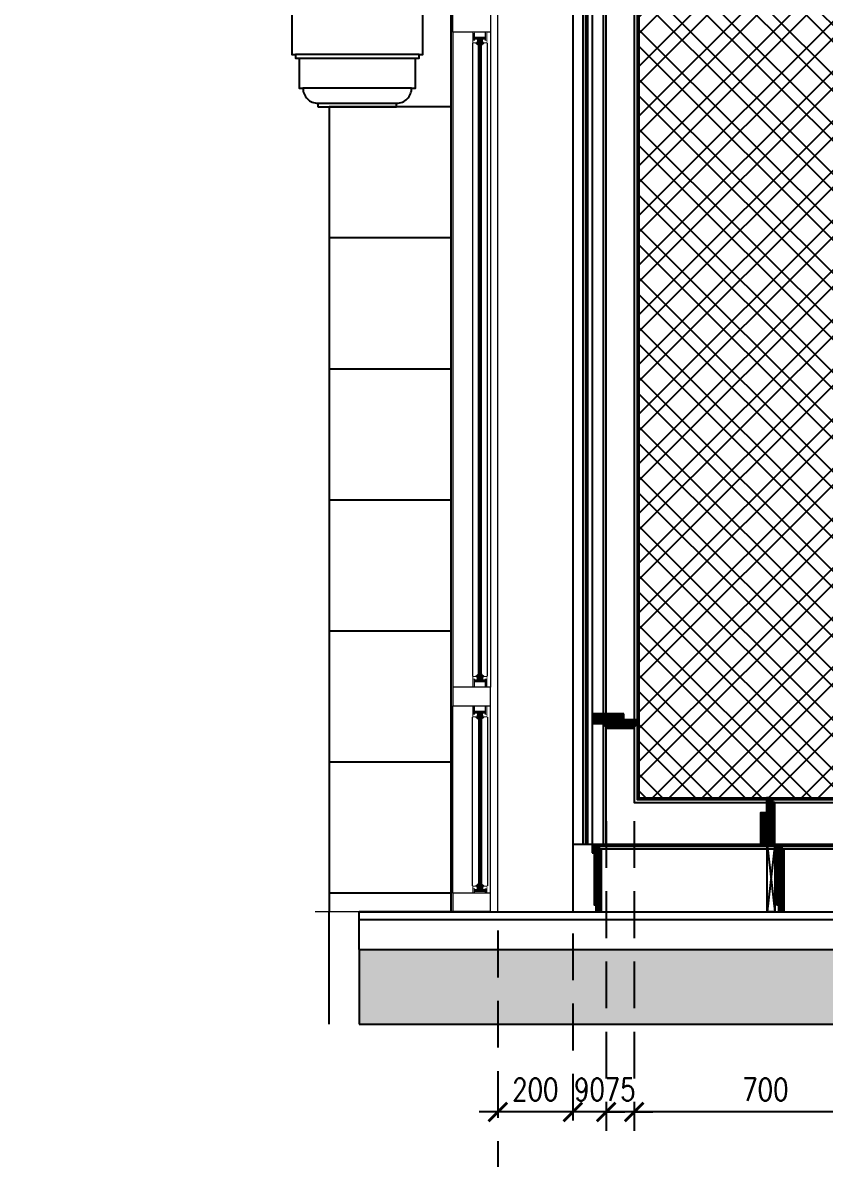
# Model space of a CAD drawing. Header units: inches. Extents: x -20583 to 399182, y -24453 to 525552.
# Drawn here: x 38372 to 40514, y 18201 to 21237 of the extents above; entities that cross this region are included whole.
import ezdxf

# ---------------------------------------------------------------- set-up
doc = ezdxf.new("R2010")
doc.units = ezdxf.units.IN
doc.header["$LTSCALE"] = 1000
doc.header["$MEASUREMENT"] = 0
doc.header["$PDMODE"] = 35
for name, pattern in [('DASHED', [0.75, 0.5, -0.25]), ('HIDDEN', [0.375, 0.25, -0.125]), ('HIDDEN2', [0.1875, 0.125, -0.0625])]:
    doc.linetypes.add(name, pattern=pattern)
for name, color, linetype in [('A-DIM', 9, 'Continuous'), ('A-Hidden', 8, 'HIDDEN'), ('Layer1', 1, 'Continuous'), ('Layer3', 3, 'Continuous'), ('Layer7', 8, 'Continuous')]:
    doc.layers.add(name, color=color, linetype=linetype)
for name, color, linetype, lineweight in [('A-FLOR-SLAB', 7, 'Continuous', 40), ('A-GLAZ', 134, 'Continuous', 18), ('A-RNDR-ALUM', 1, 'Continuous', 9), ('A-RNDR-PLST', 1, 'Continuous', 9), ('A-RNDR-PT36', 253, 'Continuous', 20), ('Wood treillis', 111, 'Continuous', 0)]:
    doc.layers.add(name, color=color, linetype=linetype, lineweight=lineweight)
doc.layers.add('Stone-GRG', color=7, linetype='Continuous', lineweight=0, true_color=0xfff2cc)
doc.styles.add('ZZ-Dim All', font='romans.shx', dxfattribs={"width": 0.8})
doc.dimstyles.new('DIM-100', dxfattribs={"dimscale": 50, "dimtxt": 1.25, "dimasz": 1, "dimexe": 1, "dimexo": 1, "dimgap": 0.6, "dimtad": 1, "dimdec": 0, "dimrnd": 5, "dimdsep": 46, "dimtxsty": 'ZZ-Dim All', "dimblk1": 'ARCHTICK', "dimblk2": 'ARCHTICK', "dimsah": 1, "dimcen": 1, "dimdle": 1, "dimclrd": 256, "dimclre": 8, "dimclrt": 256, "dimazin": 2, "dimtfac": 1, "dimtdec": 0, "dimtix": 1, "dimtmove": 2, "dimatfit": 2, "dimfxl": 0.1, "dimtolj": 1, "dimtzin": 0, "dimlwd": -1, "dimlwe": -1, "dimarcsym": 0})

# ---------------------------------------------------------------- blocks, each defined once
blk = doc.blocks.new('GLAZ-5')
at = {"layer": 'A-GLAZ'}
for p, q in [((-26.3, 621.5, 0), (-26.3, 2328.5, 0)), ((-24.9, 621.5, 0), (-24.9, 2328.5, 0)), ((-23.6, 621.5, 0), (-23.6, 2328.5, 0)), ((-22.3, 621.5, 0), (-22.3, 2328.5, 0)), ((-20.9, 621.5, 0), (-20.9, 2328.5, 0)), ((-19.6, 621.5, 0), (-19.6, 2328.5, 0)), ((-18.3, 621.5, 0), (-18.3, 2328.5, 0)), ((-26.3, 528.5, 0), (-26.3, 58.5, 0)), ((-24.9, 528.5, 0), (-24.9, 58.5, 0)), ((-23.6, 528.5, 0), (-23.6, 58.5, 0)), ((-22.3, 528.5, 0), (-22.3, 58.5, 0)), ((-20.9, 528.5, 0), (-20.9, 58.5, 0)), ((-19.6, 528.5, 0), (-19.6, 58.5, 0)), ((-18.3, 528.5, 0), (-18.3, 58.5, 0))]:
    blk.add_line(p, q, dxfattribs=at)
at = {"layer": 'A-RNDR-ALUM'}
for p, q in [((-50, 2350, 0), (-50, 600, 0)), ((-38.2, 2347.4, 0), (-37.5, 2347.4, 0)), ((-38.2, 2329.4, 0), (-38.2, 2347.4, 0)), ((-38.2, 2347.4, 0), (-37.5, 2347.4, 0)), ((-38.2, 2329.4, 0), (-38.2, 2347.4, 0)), ((-37.5, 2329.4, 0), (-37.5, 2347.4, 0)), ((-37.5, 2329.4, 0), (-37.5, 2347.4, 0)), ((-36, 2347.4, 0), (-35.3, 2347.4, 0)), ((-36, 2347.4, 0), (-35.3, 2347.4, 0)), ((-6.4, 2347.4, 0), (-7.1, 2347.4, 0)), ((-7.1, 2329.4, 0), (-7.1, 2347.4, 0)), ((-6.4, 2347.4, 0), (-7.1, 2347.4, 0)), ((-7.1, 2329.4, 0), (-7.1, 2347.4, 0)), ((-6.4, 2329.4, 0), (-6.4, 2347.4, 0)), ((-6.4, 2329.4, 0), (-6.4, 2347.4, 0)), ((50, 2350, 0), (50, 600, 0)), ((-38.2, 2329.4, 0), (-37.5, 2329.4, 0)), ((-38.2, 2329.4, 0), (-37.5, 2329.4, 0)), ((-37.5, 2335.7, 0), (-7.1, 2335.7, 0)), ((-37.5, 2335.7, 0), (-7.1, 2335.7, 0)), ((-37.5, 2334.6, 0), (-7.1, 2334.6, 0)), ((-37.5, 2334.6, 0), (-7.1, 2334.6, 0)), ((-37.5, 2333.4, 0), (-7.1, 2333.4, 0)), ((-37.5, 2333.4, 0), (-7.1, 2333.4, 0)), ((-37.5, 2332.2, 0), (-7.1, 2332.2, 0)), ((-37.5, 2332.2, 0), (-7.1, 2332.2, 0)), ((-37.5, 2331.1, 0), (-7.1, 2331.1, 0)), ((-37.5, 2331.1, 0), (-7.1, 2331.1, 0)), ((-36, 2329.4, 0), (-35.3, 2329.4, 0)), ((-36, 2329.4, 0), (-35.3, 2329.4, 0)), ((-6.4, 2329.4, 0), (-7.1, 2329.4, 0)), ((-6.4, 2329.4, 0), (-7.1, 2329.4, 0)), ((-38.2, 620.6, 0), (-37.5, 620.6, 0)), ((-38.2, 620.6, 0), (-38.2, 602.6, 0)), ((-38.2, 620.6, 0), (-37.5, 620.6, 0)), ((-38.2, 620.6, 0), (-38.2, 602.6, 0)), ((-37.5, 620.6, 0), (-37.5, 602.6, 0)), ((-37.5, 620.6, 0), (-37.5, 602.6, 0)), ((-37.5, 618.9, 0), (-7.1, 618.9, 0)), ((-37.5, 618.9, 0), (-7.1, 618.9, 0)), ((-37.5, 617.8, 0), (-7.1, 617.8, 0)), ((-37.5, 617.8, 0), (-7.1, 617.8, 0)), ((-37.5, 616.6, 0), (-7.1, 616.6, 0)), ((-37.5, 616.6, 0), (-7.1, 616.6, 0)), ((-37.5, 615.4, 0), (-7.1, 615.4, 0)), ((-37.5, 615.4, 0), (-7.1, 615.4, 0)), ((-37.5, 614.3, 0), (-7.1, 614.3, 0)), ((-37.5, 614.3, 0), (-7.1, 614.3, 0)), ((-36, 620.6, 0), (-35.3, 620.6, 0)), ((-36, 620.6, 0), (-35.3, 620.6, 0)), ((-6.4, 620.6, 0), (-7.1, 620.6, 0)), ((-7.1, 620.6, 0), (-7.1, 602.6, 0)), ((-6.4, 620.6, 0), (-7.1, 620.6, 0)), ((-7.1, 620.6, 0), (-7.1, 602.6, 0)), ((-6.4, 620.6, 0), (-6.4, 602.6, 0)), ((-6.4, 620.6, 0), (-6.4, 602.6, 0)), ((-38.2, 602.6, 0), (-37.5, 602.6, 0)), ((-38.2, 602.6, 0), (-37.5, 602.6, 0)), ((-36, 602.6, 0), (-35.3, 602.6, 0)), ((-36, 602.6, 0), (-35.3, 602.6, 0)), ((-6.4, 602.6, 0), (-7.1, 602.6, 0)), ((-6.4, 602.6, 0), (-7.1, 602.6, 0)), ((-50, 50, 0), (-50, 550, 0)), ((-38.2, 547.4, 0), (-37.5, 547.4, 0)), ((-38.2, 529.4, 0), (-38.2, 547.4, 0)), ((-38.2, 547.4, 0), (-37.5, 547.4, 0)), ((-38.2, 529.4, 0), (-38.2, 547.4, 0)), ((-37.5, 529.4, 0), (-37.5, 547.4, 0)), ((-37.5, 529.4, 0), (-37.5, 547.4, 0)), ((-36, 547.4, 0), (-35.3, 547.4, 0)), ((-36, 547.4, 0), (-35.3, 547.4, 0)), ((-6.4, 547.4, 0), (-7.1, 547.4, 0)), ((-7.1, 529.4, 0), (-7.1, 547.4, 0)), ((-6.4, 547.4, 0), (-7.1, 547.4, 0)), ((-7.1, 529.4, 0), (-7.1, 547.4, 0)), ((-6.4, 529.4, 0), (-6.4, 547.4, 0)), ((-6.4, 529.4, 0), (-6.4, 547.4, 0)), ((50, 50, 0), (50, 550, 0)), ((-38.2, 529.4, 0), (-37.5, 529.4, 0)), ((-38.2, 529.4, 0), (-37.5, 529.4, 0)), ((-37.5, 535.7, 0), (-7.1, 535.7, 0)), ((-37.5, 535.7, 0), (-7.1, 535.7, 0)), ((-37.5, 534.6, 0), (-7.1, 534.6, 0)), ((-37.5, 534.6, 0), (-7.1, 534.6, 0)), ((-37.5, 533.4, 0), (-7.1, 533.4, 0)), ((-37.5, 533.4, 0), (-7.1, 533.4, 0)), ((-37.5, 532.2, 0), (-7.1, 532.2, 0)), ((-37.5, 532.2, 0), (-7.1, 532.2, 0)), ((-37.5, 531.1, 0), (-7.1, 531.1, 0)), ((-37.5, 531.1, 0), (-7.1, 531.1, 0)), ((-36, 529.4, 0), (-35.3, 529.4, 0)), ((-36, 529.4, 0), (-35.3, 529.4, 0)), ((-6.4, 529.4, 0), (-7.1, 529.4, 0)), ((-6.4, 529.4, 0), (-7.1, 529.4, 0)), ((-38.2, 60.6, 0), (-37.5, 60.6, 0)), ((-38.2, 60.6, 0), (-38.2, 52.6, 0)), ((-38.2, 60.6, 0), (-37.5, 60.6, 0)), ((-38.2, 60.6, 0), (-38.2, 52.6, 0)), ((-38.2, 52.6, 0), (-37.5, 52.6, 0)), ((-38.2, 52.6, 0), (-37.5, 52.6, 0)), ((-37.5, 60.6, 0), (-37.5, 52.6, 0)), ((-37.5, 60.6, 0), (-37.5, 52.6, 0)), ((-37.5, 59, 0), (-7.1, 59, 0)), ((-37.5, 59, 0), (-7.1, 59, 0)), ((-37.5, 57.8, 0), (-7.1, 57.8, 0)), ((-37.5, 57.8, 0), (-7.1, 57.8, 0)), ((-37.5, 56.6, 0), (-7.1, 56.6, 0)), ((-37.5, 56.6, 0), (-7.1, 56.6, 0)), ((-37.5, 55.5, 0), (-7.1, 55.5, 0)), ((-37.5, 55.5, 0), (-7.1, 55.5, 0)), ((-37.5, 54.3, 0), (-7.1, 54.3, 0)), ((-37.5, 54.3, 0), (-7.1, 54.3, 0)), ((-36, 60.6, 0), (-35.3, 60.6, 0)), ((-36, 60.6, 0), (-35.3, 60.6, 0)), ((-36, 52.6, 0), (-35.3, 52.6, 0)), ((-36, 52.6, 0), (-35.3, 52.6, 0)), ((-6.4, 60.6, 0), (-7.1, 60.6, 0)), ((-7.1, 60.6, 0), (-7.1, 52.6, 0)), ((-6.4, 60.6, 0), (-7.1, 60.6, 0)), ((-7.1, 60.6, 0), (-7.1, 52.6, 0)), ((-6.4, 52.6, 0), (-7.1, 52.6, 0)), ((-6.4, 52.6, 0), (-7.1, 52.6, 0)), ((-6.4, 60.6, 0), (-6.4, 52.6, 0)), ((-6.4, 60.6, 0), (-6.4, 52.6, 0))]:
    blk.add_line(p, q, dxfattribs=at)
for points in [[(-50, 2350), (50, 2350), (50, 2400), (-50, 2400)], [(-50, 600), (50, 600), (50, 550), (-50, 550)], [(-50, 50), (50, 50), (50, 0), (-50, 0)]]:
    blk.add_lwpolyline(points, close=True, dxfattribs=at)
at = {"layer": 'A-RNDR-ALUM', "const_width": 0.928, "elevation": 0}
for points in [[(-43.7, 2348.6, -0.414214), (-44.2, 2349.1)], [(-43.7, 2348.6, -0.414214), (-44.2, 2349.1)], [(-0.7, 2348.6, 0.414214), (-0.2, 2349.1)], [(-0.7, 2348.6, 0.414214), (-0.2, 2349.1)], [(-43.7, 601.4, 0.414214), (-44.2, 600.9)], [(-43.7, 601.4, 0.414214), (-44.2, 600.9)], [(-0.7, 601.4, -0.414214), (-0.2, 600.9)], [(-0.7, 601.4, -0.414214), (-0.2, 600.9)], [(-43.7, 548.6, -0.414214), (-44.2, 549.1)], [(-43.7, 548.6, -0.414214), (-44.2, 549.1)], [(-0.7, 548.6, 0.414214), (-0.2, 549.1)], [(-0.7, 548.6, 0.414214), (-0.2, 549.1)], [(-43.7, 51.4, 0.414214), (-44.2, 50.9)], [(-43.7, 51.4, 0.414214), (-44.2, 50.9)], [(-0.7, 51.4, -0.414214), (-0.2, 50.9)], [(-0.7, 51.4, -0.414214), (-0.2, 50.9)]]:
    blk.add_lwpolyline(points, format="xyb", dxfattribs=at)
at = {"layer": 'A-RNDR-ALUM', "elevation": 0}
for points in [[(-14, 2322.4), (-15.6, 2322.4), (-15.6, 2319.5, -0.015553), (-14.8, 2320), (-11.6, 2320, 0.104304), (-18.3, 2313.9), (-18.3, 2316.5, -0.016036), (-17.6, 2317.2), (-17.6, 2318.5), (-18.3, 2319.1), (-18.3, 2322), (-17.6, 2321.3), (-17.6, 2323.7), (-18.3, 2324.3), (-18.3, 2327.2), (-17.6, 2326.5), (-17.6, 2327.8, 0.414214), (-18.3, 2328.5), (-26.3, 2328.5, 0.414214), (-26.9, 2327.8), (-26.9, 2326.5), (-26.3, 2327.2), (-26.3, 2324.3), (-26.9, 2323.7), (-26.9, 2321.3), (-26.3, 2322), (-26.3, 2319.1), (-26.9, 2318.5), (-26.9, 2317.2, -0.016036), (-26.3, 2316.5), (-26.3, 2313.9, 0.104304), (-33, 2320), (-29.8, 2320, -0.015553), (-28.9, 2319.5), (-28.9, 2322.4), (-30.6, 2322.4, 0.021646), (-28.9, 2325.9), (-28.9, 2327.8, -0.414214), (-26.3, 2330.5), (-18.3, 2330.5, -0.414214), (-15.6, 2327.8), (-15.6, 2325.9, 0.021646)], [(-14, 627.6), (-15.6, 627.6), (-15.6, 630.5, 0.015553), (-14.8, 630), (-11.6, 630, -0.104304), (-18.3, 636.1), (-18.3, 633.5, 0.016036), (-17.6, 632.8), (-17.6, 631.5), (-18.3, 630.9), (-18.3, 628), (-17.6, 628.7), (-17.6, 626.3), (-18.3, 625.7), (-18.3, 622.8), (-17.6, 623.5), (-17.6, 622.2, -0.414214), (-18.3, 621.5), (-26.3, 621.5, -0.414214), (-26.9, 622.2), (-26.9, 623.5), (-26.3, 622.8), (-26.3, 625.7), (-26.9, 626.3), (-26.9, 628.7), (-26.3, 628), (-26.3, 630.9), (-26.9, 631.5), (-26.9, 632.8, 0.016036), (-26.3, 633.5), (-26.3, 636.1, -0.104304), (-33, 630), (-29.8, 630, 0.015553), (-28.9, 630.5), (-28.9, 627.6), (-30.6, 627.6, -0.021646), (-28.9, 624.1), (-28.9, 622.2, 0.414214), (-26.3, 619.5), (-18.3, 619.5, 0.414214), (-15.6, 622.2), (-15.6, 624.1, -0.021646)], [(-14, 522.4), (-15.6, 522.4), (-15.6, 519.5, -0.015553), (-14.8, 520), (-11.6, 520, 0.104304), (-18.3, 513.9), (-18.3, 516.5, -0.016036), (-17.6, 517.2), (-17.6, 518.5), (-18.3, 519.1), (-18.3, 522), (-17.6, 521.3), (-17.6, 523.7), (-18.3, 524.3), (-18.3, 527.2), (-17.6, 526.5), (-17.6, 527.8, 0.414214), (-18.3, 528.5), (-26.3, 528.5, 0.414214), (-26.9, 527.8), (-26.9, 526.5), (-26.3, 527.2), (-26.3, 524.3), (-26.9, 523.7), (-26.9, 521.3), (-26.3, 522), (-26.3, 519.1), (-26.9, 518.5), (-26.9, 517.2, -0.016036), (-26.3, 516.5), (-26.3, 513.9, 0.104304), (-33, 520), (-29.8, 520, -0.015553), (-28.9, 519.5), (-28.9, 522.4), (-30.6, 522.4, 0.021646), (-28.9, 525.9), (-28.9, 527.8, -0.414214), (-26.3, 530.5), (-18.3, 530.5, -0.414214), (-15.6, 527.8), (-15.6, 525.9, 0.021646)], [(-14, 67.6), (-15.6, 67.6), (-15.6, 70.5, 0.015553), (-14.8, 70), (-11.6, 70, -0.104304), (-18.3, 76.1), (-18.3, 73.5, 0.016036), (-17.6, 72.8), (-17.6, 71.5), (-18.3, 70.9), (-18.3, 68), (-17.6, 68.7), (-17.6, 66.3), (-18.3, 65.7), (-18.3, 62.8), (-17.6, 63.5), (-17.6, 62.2, -0.414214), (-18.3, 61.5), (-26.3, 61.5, -0.414214), (-26.9, 62.2), (-26.9, 63.5), (-26.3, 62.8), (-26.3, 65.7), (-26.9, 66.3), (-26.9, 68.7), (-26.3, 68), (-26.3, 70.9), (-26.9, 71.5), (-26.9, 72.8, 0.016036), (-26.3, 73.5), (-26.3, 76.1, -0.104304), (-33, 70), (-29.8, 70, 0.015553), (-28.9, 70.5), (-28.9, 67.6), (-30.6, 67.6, -0.021646), (-28.9, 64.1), (-28.9, 62.2, 0.414214), (-26.3, 59.5), (-18.3, 59.5, 0.414214), (-15.6, 62.2), (-15.6, 64.1, -0.021646)]]:
    blk.add_lwpolyline(points, format="xyb", close=True, dxfattribs=at)
at = {"layer": 'A-RNDR-ALUM'}
for points in [[(-44.6, 2350, 0), (-44.6, 2349.1, 0), (-42.2, 2350, 0), (-43.7, 2349.1, 0)], [(-44.6, 2350, 0), (-44.6, 2349.1, 0), (-42.2, 2350, 0), (-43.7, 2349.1, 0)], [(-42.2, 2350, 0), (-43.7, 2349.1, 0), (-42.2, 2348.2, 0), (-43.7, 2348.2, 0)], [(-42.2, 2350, 0), (-43.7, 2349.1, 0), (-42.2, 2348.2, 0), (-43.7, 2348.2, 0)], [(-36.9, 2348.2, 0), (-35, 2350, 0), (-39.8, 2348.2, 0), (-39.8, 2350, 0)], [(-36.9, 2348.2, 0), (-35, 2350, 0), (-39.8, 2348.2, 0), (-39.8, 2350, 0)], [(-36.9, 2336, 0), (-35, 2336, 0), (-36.9, 2348.2, 0), (-35, 2350, 0)], [(-36.9, 2336, 0), (-35, 2336, 0), (-36.9, 2348.2, 0), (-35, 2350, 0)], [(-7.5, 2348.2, 0), (-9.4, 2350, 0), (-4.6, 2348.2, 0), (-4.6, 2350, 0)], [(-7.5, 2336, 0), (-9.4, 2336, 0), (-7.5, 2348.2, 0), (-9.4, 2350, 0)], [(-7.5, 2336, 0), (-9.4, 2336, 0), (-7.5, 2348.2, 0), (-9.4, 2350, 0)], [(-7.5, 2348.2, 0), (-9.4, 2350, 0), (-4.6, 2348.2, 0), (-4.6, 2350, 0)], [(-2.2, 2350, 0), (-0.7, 2349.1, 0), (-2.2, 2348.2, 0), (-0.7, 2348.2, 0)], [(0.2, 2350, 0), (0.2, 2349.1, 0), (-2.2, 2350, 0), (-0.7, 2349.1, 0)], [(-2.2, 2350, 0), (-0.7, 2349.1, 0), (-2.2, 2348.2, 0), (-0.7, 2348.2, 0)], [(0.2, 2350, 0), (0.2, 2349.1, 0), (-2.2, 2350, 0), (-0.7, 2349.1, 0)], [(-40.6, 2322.4, 0), (-40.6, 2321.2, 0), (-29.9, 2322.4, 0), (-29.9, 2321.2, 0)], [(-40.6, 2322.4, 0), (-40.6, 2321.2, 0), (-29.9, 2322.4, 0), (-29.9, 2321.2, 0)], [(-40.6, 2321.2, 0), (-40.6, 2320, 0), (-29.9, 2321.2, 0), (-29.9, 2320, 0)], [(-40.6, 2321.2, 0), (-40.6, 2320, 0), (-29.9, 2321.2, 0), (-29.9, 2320, 0)], [(-39.8, 2326.7, 0), (-39.8, 2328.6, 0), (-35, 2326.7, 0), (-36.9, 2328.6, 0)], [(-39.8, 2326.7, 0), (-39.8, 2328.6, 0), (-35, 2326.7, 0), (-36.9, 2328.6, 0)], [(-36.9, 2330.7, 0), (-35, 2330.7, 0), (-36.9, 2328.6, 0), (-35, 2326.7, 0)], [(-36.9, 2330.7, 0), (-35, 2330.7, 0), (-36.9, 2328.6, 0), (-35, 2326.7, 0)], [(-4.3, 2322.4, 0), (-4.3, 2321.2, 0), (-15.1, 2322.4, 0), (-15.1, 2321.2, 0)], [(-4.3, 2322.4, 0), (-4.3, 2321.2, 0), (-15.1, 2322.4, 0), (-15.1, 2321.2, 0)], [(-4.3, 2321.2, 0), (-4.3, 2320, 0), (-15.1, 2321.2, 0), (-15.1, 2320, 0)], [(-4.3, 2321.2, 0), (-4.3, 2320, 0), (-15.1, 2321.2, 0), (-15.1, 2320, 0)], [(-7.5, 2330.7, 0), (-9.4, 2330.7, 0), (-7.5, 2328.6, 0), (-9.4, 2326.7, 0)], [(-7.5, 2330.7, 0), (-9.4, 2330.7, 0), (-7.5, 2328.6, 0), (-9.4, 2326.7, 0)], [(-4.6, 2326.7, 0), (-4.6, 2328.6, 0), (-9.4, 2326.7, 0), (-7.5, 2328.6, 0)], [(-4.6, 2326.7, 0), (-4.6, 2328.6, 0), (-9.4, 2326.7, 0), (-7.5, 2328.6, 0)], [(-40.6, 628.8, 0), (-40.6, 630, 0), (-29.9, 628.8, 0), (-29.9, 630, 0)], [(-40.6, 628.8, 0), (-40.6, 630, 0), (-29.9, 628.8, 0), (-29.9, 630, 0)], [(-40.6, 627.6, 0), (-40.6, 628.8, 0), (-29.9, 627.6, 0), (-29.9, 628.8, 0)], [(-40.6, 627.6, 0), (-40.6, 628.8, 0), (-29.9, 627.6, 0), (-29.9, 628.8, 0)], [(-39.8, 623.3, 0), (-39.8, 621.4, 0), (-35, 623.3, 0), (-36.9, 621.4, 0)], [(-39.8, 623.3, 0), (-39.8, 621.4, 0), (-35, 623.3, 0), (-36.9, 621.4, 0)], [(-36.9, 619.3, 0), (-35, 619.3, 0), (-36.9, 621.4, 0), (-35, 623.3, 0)], [(-36.9, 619.3, 0), (-35, 619.3, 0), (-36.9, 621.4, 0), (-35, 623.3, 0)], [(-36.9, 614, 0), (-35, 614, 0), (-36.9, 601.8, 0), (-35, 600, 0)], [(-36.9, 614, 0), (-35, 614, 0), (-36.9, 601.8, 0), (-35, 600, 0)], [(-4.3, 628.8, 0), (-4.3, 630, 0), (-15.1, 628.8, 0), (-15.1, 630, 0)], [(-4.3, 628.8, 0), (-4.3, 630, 0), (-15.1, 628.8, 0), (-15.1, 630, 0)], [(-4.3, 627.6, 0), (-4.3, 628.8, 0), (-15.1, 627.6, 0), (-15.1, 628.8, 0)], [(-4.3, 627.6, 0), (-4.3, 628.8, 0), (-15.1, 627.6, 0), (-15.1, 628.8, 0)], [(-4.6, 623.3, 0), (-4.6, 621.4, 0), (-9.4, 623.3, 0), (-7.5, 621.4, 0)], [(-7.5, 619.3, 0), (-9.4, 619.3, 0), (-7.5, 621.4, 0), (-9.4, 623.3, 0)], [(-4.6, 623.3, 0), (-4.6, 621.4, 0), (-9.4, 623.3, 0), (-7.5, 621.4, 0)], [(-7.5, 619.3, 0), (-9.4, 619.3, 0), (-7.5, 621.4, 0), (-9.4, 623.3, 0)], [(-7.5, 614, 0), (-9.4, 614, 0), (-7.5, 601.8, 0), (-9.4, 600, 0)], [(-7.5, 614, 0), (-9.4, 614, 0), (-7.5, 601.8, 0), (-9.4, 600, 0)], [(-44.6, 600, 0), (-44.6, 600.9, 0), (-42.2, 600, 0), (-43.7, 600.9, 0)], [(-44.6, 600, 0), (-44.6, 600.9, 0), (-42.2, 600, 0), (-43.7, 600.9, 0)], [(-42.2, 600, 0), (-43.7, 600.9, 0), (-42.2, 601.8, 0), (-43.7, 601.8, 0)], [(-42.2, 600, 0), (-43.7, 600.9, 0), (-42.2, 601.8, 0), (-43.7, 601.8, 0)], [(-36.9, 601.8, 0), (-35, 600, 0), (-39.8, 601.8, 0), (-39.8, 600, 0)], [(-36.9, 601.8, 0), (-35, 600, 0), (-39.8, 601.8, 0), (-39.8, 600, 0)], [(-7.5, 601.8, 0), (-9.4, 600, 0), (-4.6, 601.8, 0), (-4.6, 600, 0)], [(-7.5, 601.8, 0), (-9.4, 600, 0), (-4.6, 601.8, 0), (-4.6, 600, 0)], [(-2.2, 600, 0), (-0.7, 600.9, 0), (-2.2, 601.8, 0), (-0.7, 601.8, 0)], [(-2.2, 600, 0), (-0.7, 600.9, 0), (-2.2, 601.8, 0), (-0.7, 601.8, 0)], [(0.2, 600, 0), (0.2, 600.9, 0), (-2.2, 600, 0), (-0.7, 600.9, 0)], [(0.2, 600, 0), (0.2, 600.9, 0), (-2.2, 600, 0), (-0.7, 600.9, 0)], [(-44.6, 550, 0), (-44.6, 549.1, 0), (-42.2, 550, 0), (-43.7, 549.1, 0)], [(-44.6, 550, 0), (-44.6, 549.1, 0), (-42.2, 550, 0), (-43.7, 549.1, 0)], [(-42.2, 550, 0), (-43.7, 549.1, 0), (-42.2, 548.2, 0), (-43.7, 548.2, 0)], [(-42.2, 550, 0), (-43.7, 549.1, 0), (-42.2, 548.2, 0), (-43.7, 548.2, 0)], [(-36.9, 548.2, 0), (-35, 550, 0), (-39.8, 548.2, 0), (-39.8, 550, 0)], [(-36.9, 548.2, 0), (-35, 550, 0), (-39.8, 548.2, 0), (-39.8, 550, 0)], [(-36.9, 536, 0), (-35, 536, 0), (-36.9, 548.2, 0), (-35, 550, 0)], [(-36.9, 536, 0), (-35, 536, 0), (-36.9, 548.2, 0), (-35, 550, 0)], [(-7.5, 548.2, 0), (-9.4, 550, 0), (-4.6, 548.2, 0), (-4.6, 550, 0)], [(-7.5, 536, 0), (-9.4, 536, 0), (-7.5, 548.2, 0), (-9.4, 550, 0)], [(-7.5, 536, 0), (-9.4, 536, 0), (-7.5, 548.2, 0), (-9.4, 550, 0)], [(-7.5, 548.2, 0), (-9.4, 550, 0), (-4.6, 548.2, 0), (-4.6, 550, 0)], [(-2.2, 550, 0), (-0.7, 549.1, 0), (-2.2, 548.2, 0), (-0.7, 548.2, 0)], [(0.2, 550, 0), (0.2, 549.1, 0), (-2.2, 550, 0), (-0.7, 549.1, 0)], [(-2.2, 550, 0), (-0.7, 549.1, 0), (-2.2, 548.2, 0), (-0.7, 548.2, 0)], [(0.2, 550, 0), (0.2, 549.1, 0), (-2.2, 550, 0), (-0.7, 549.1, 0)], [(-40.6, 522.4, 0), (-40.6, 521.2, 0), (-29.9, 522.4, 0), (-29.9, 521.2, 0)], [(-40.6, 522.4, 0), (-40.6, 521.2, 0), (-29.9, 522.4, 0), (-29.9, 521.2, 0)], [(-40.6, 521.2, 0), (-40.6, 520, 0), (-29.9, 521.2, 0), (-29.9, 520, 0)], [(-40.6, 521.2, 0), (-40.6, 520, 0), (-29.9, 521.2, 0), (-29.9, 520, 0)], [(-39.8, 526.7, 0), (-39.8, 528.6, 0), (-35, 526.7, 0), (-36.9, 528.6, 0)], [(-39.8, 526.7, 0), (-39.8, 528.6, 0), (-35, 526.7, 0), (-36.9, 528.6, 0)], [(-36.9, 530.7, 0), (-35, 530.7, 0), (-36.9, 528.6, 0), (-35, 526.7, 0)], [(-36.9, 530.7, 0), (-35, 530.7, 0), (-36.9, 528.6, 0), (-35, 526.7, 0)], [(-4.3, 522.4, 0), (-4.3, 521.2, 0), (-15.1, 522.4, 0), (-15.1, 521.2, 0)], [(-4.3, 522.4, 0), (-4.3, 521.2, 0), (-15.1, 522.4, 0), (-15.1, 521.2, 0)], [(-4.3, 521.2, 0), (-4.3, 520, 0), (-15.1, 521.2, 0), (-15.1, 520, 0)], [(-4.3, 521.2, 0), (-4.3, 520, 0), (-15.1, 521.2, 0), (-15.1, 520, 0)], [(-7.5, 530.7, 0), (-9.4, 530.7, 0), (-7.5, 528.6, 0), (-9.4, 526.7, 0)], [(-7.5, 530.7, 0), (-9.4, 530.7, 0), (-7.5, 528.6, 0), (-9.4, 526.7, 0)], [(-4.6, 526.7, 0), (-4.6, 528.6, 0), (-9.4, 526.7, 0), (-7.5, 528.6, 0)], [(-4.6, 526.7, 0), (-4.6, 528.6, 0), (-9.4, 526.7, 0), (-7.5, 528.6, 0)], [(-40.6, 68.8, 0), (-40.6, 70, 0), (-29.9, 68.8, 0), (-29.9, 70, 0)], [(-40.6, 68.8, 0), (-40.6, 70, 0), (-29.9, 68.8, 0), (-29.9, 70, 0)], [(-40.6, 67.6, 0), (-40.6, 68.8, 0), (-29.9, 67.6, 0), (-29.9, 68.8, 0)], [(-40.6, 67.6, 0), (-40.6, 68.8, 0), (-29.9, 67.6, 0), (-29.9, 68.8, 0)], [(-39.8, 63.3, 0), (-39.8, 61.5, 0), (-35, 63.3, 0), (-36.9, 61.5, 0)], [(-39.8, 63.3, 0), (-39.8, 61.5, 0), (-35, 63.3, 0), (-36.9, 61.5, 0)], [(-36.9, 59.3, 0), (-35, 59.3, 0), (-36.9, 61.5, 0), (-35, 63.3, 0)], [(-36.9, 59.3, 0), (-35, 59.3, 0), (-36.9, 61.5, 0), (-35, 63.3, 0)], [(-4.3, 68.8, 0), (-4.3, 70, 0), (-15.1, 68.8, 0), (-15.1, 70, 0)], [(-4.3, 68.8, 0), (-4.3, 70, 0), (-15.1, 68.8, 0), (-15.1, 70, 0)], [(-4.3, 67.6, 0), (-4.3, 68.8, 0), (-15.1, 67.6, 0), (-15.1, 68.8, 0)], [(-4.3, 67.6, 0), (-4.3, 68.8, 0), (-15.1, 67.6, 0), (-15.1, 68.8, 0)], [(-4.6, 63.3, 0), (-4.6, 61.5, 0), (-9.4, 63.3, 0), (-7.5, 61.5, 0)], [(-7.5, 59.3, 0), (-9.4, 59.3, 0), (-7.5, 61.5, 0), (-9.4, 63.3, 0)], [(-4.6, 63.3, 0), (-4.6, 61.5, 0), (-9.4, 63.3, 0), (-7.5, 61.5, 0)], [(-7.5, 59.3, 0), (-9.4, 59.3, 0), (-7.5, 61.5, 0), (-9.4, 63.3, 0)], [(-44.6, 50, 0), (-44.6, 50.9, 0), (-42.2, 50, 0), (-43.7, 50.9, 0)], [(-44.6, 50, 0), (-44.6, 50.9, 0), (-42.2, 50, 0), (-43.7, 50.9, 0)], [(-42.2, 50, 0), (-43.7, 50.9, 0), (-42.2, 51.8, 0), (-43.7, 51.8, 0)], [(-42.2, 50, 0), (-43.7, 50.9, 0), (-42.2, 51.8, 0), (-43.7, 51.8, 0)], [(-36.9, 51.8, 0), (-35, 50, 0), (-39.8, 51.8, 0), (-39.8, 50, 0)], [(-36.9, 51.8, 0), (-35, 50, 0), (-39.8, 51.8, 0), (-39.8, 50, 0)], [(-36.9, 54, 0), (-35, 54, 0), (-36.9, 51.8, 0), (-35, 50, 0)], [(-36.9, 54, 0), (-35, 54, 0), (-36.9, 51.8, 0), (-35, 50, 0)], [(-7.5, 54, 0), (-9.4, 54, 0), (-7.5, 51.8, 0), (-9.4, 50, 0)], [(-7.5, 54, 0), (-9.4, 54, 0), (-7.5, 51.8, 0), (-9.4, 50, 0)], [(-7.5, 51.8, 0), (-9.4, 50, 0), (-4.6, 51.8, 0), (-4.6, 50, 0)], [(-7.5, 51.8, 0), (-9.4, 50, 0), (-4.6, 51.8, 0), (-4.6, 50, 0)], [(-2.2, 50, 0), (-0.7, 50.9, 0), (-2.2, 51.8, 0), (-0.7, 51.8, 0)], [(-2.2, 50, 0), (-0.7, 50.9, 0), (-2.2, 51.8, 0), (-0.7, 51.8, 0)], [(0.2, 50, 0), (0.2, 50.9, 0), (-2.2, 50, 0), (-0.7, 50.9, 0)], [(0.2, 50, 0), (0.2, 50.9, 0), (-2.2, 50, 0), (-0.7, 50.9, 0)]]:
    blk.add_solid(points, dxfattribs=at)
for points in [[(-42.2, 2320, 0), (-39.8, 2322.4, 0), (-42.2, 2350, 0), (-39.8, 2350, 0)], [(-42.2, 2320, 0), (-39.8, 2322.4, 0), (-42.2, 2350, 0), (-39.8, 2350, 0)], [(-4.6, 2322.4, 0), (-2.2, 2320, 0), (-4.6, 2350, 0), (-2.2, 2350, 0)], [(-4.6, 2322.4, 0), (-2.2, 2320, 0), (-4.6, 2350, 0), (-2.2, 2350, 0)], [(-42.2, 2320, 0), (-39.8, 2322.4, 0), (-40.1, 2320, 0), (-40.1, 2322.4, 0)], [(-42.2, 2320, 0), (-39.8, 2322.4, 0), (-40.1, 2320, 0), (-40.1, 2322.4, 0)], [(-2.2, 2320, 0), (-4.6, 2322.4, 0), (-4.3, 2320, 0), (-4.3, 2322.4, 0)], [(-2.2, 2320, 0), (-4.6, 2322.4, 0), (-4.3, 2320, 0), (-4.3, 2322.4, 0)], [(-42.2, 630, 0), (-39.8, 627.6, 0), (-42.2, 600, 0), (-39.8, 600, 0)], [(-42.2, 630, 0), (-39.8, 627.6, 0), (-40.1, 630, 0), (-40.1, 627.6, 0)], [(-42.2, 630, 0), (-39.8, 627.6, 0), (-42.2, 600, 0), (-39.8, 600, 0)], [(-42.2, 630, 0), (-39.8, 627.6, 0), (-40.1, 630, 0), (-40.1, 627.6, 0)], [(-4.6, 627.6, 0), (-2.2, 630, 0), (-4.6, 600, 0), (-2.2, 600, 0)], [(-2.2, 630, 0), (-4.6, 627.6, 0), (-4.3, 630, 0), (-4.3, 627.6, 0)], [(-4.6, 627.6, 0), (-2.2, 630, 0), (-4.6, 600, 0), (-2.2, 600, 0)], [(-2.2, 630, 0), (-4.6, 627.6, 0), (-4.3, 630, 0), (-4.3, 627.6, 0)], [(-42.2, 520, 0), (-39.8, 522.4, 0), (-42.2, 550, 0), (-39.8, 550, 0)], [(-42.2, 520, 0), (-39.8, 522.4, 0), (-42.2, 550, 0), (-39.8, 550, 0)], [(-4.6, 522.4, 0), (-2.2, 520, 0), (-4.6, 550, 0), (-2.2, 550, 0)], [(-4.6, 522.4, 0), (-2.2, 520, 0), (-4.6, 550, 0), (-2.2, 550, 0)], [(-42.2, 520, 0), (-39.8, 522.4, 0), (-40.1, 520, 0), (-40.1, 522.4, 0)], [(-42.2, 520, 0), (-39.8, 522.4, 0), (-40.1, 520, 0), (-40.1, 522.4, 0)], [(-2.2, 520, 0), (-4.6, 522.4, 0), (-4.3, 520, 0), (-4.3, 522.4, 0)], [(-2.2, 520, 0), (-4.6, 522.4, 0), (-4.3, 520, 0), (-4.3, 522.4, 0)], [(-42.2, 70, 0), (-39.8, 67.6, 0), (-42.2, 50, 0), (-39.8, 50, 0)], [(-42.2, 70, 0), (-39.8, 67.6, 0), (-40.1, 70, 0), (-40.1, 67.6, 0)], [(-42.2, 70, 0), (-39.8, 67.6, 0), (-42.2, 50, 0), (-39.8, 50, 0)], [(-42.2, 70, 0), (-39.8, 67.6, 0), (-40.1, 70, 0), (-40.1, 67.6, 0)], [(-4.6, 67.6, 0), (-2.2, 70, 0), (-4.6, 50, 0), (-2.2, 50, 0)], [(-2.2, 70, 0), (-4.6, 67.6, 0), (-4.3, 70, 0), (-4.3, 67.6, 0)], [(-4.6, 67.6, 0), (-2.2, 70, 0), (-4.6, 50, 0), (-2.2, 50, 0)], [(-2.2, 70, 0), (-4.6, 67.6, 0), (-4.3, 70, 0), (-4.3, 67.6, 0)]]:
    blk.add_trace(points, dxfattribs=at)
at = {"layer": 'A-RNDR-PT36'}
for p, q in [((-42.2, 630, 0), (-42.2, 2320, 0)), ((-2.2, 2320, 0), (-2.2, 630, 0)), ((-42.2, 520, 0), (-42.2, 70, 0)), ((-2.2, 70, 0), (-2.2, 520, 0))]:
    blk.add_line(p, q, dxfattribs=at)
blk = doc.blocks.new('_ARCHTICK')
at = {"color": 0, "linetype": 'ByBlock', "const_width": 0.15}
blk.add_lwpolyline([(-0.5, -0.5), (0.5, 0.5)], dxfattribs=at)
blk = doc.blocks.new('*D320')
at = {"layer": 'A-DIM', "color": 8, "linetype": 'HIDDEN2', "transparency": 16777216}
for p, q in [((40004.3, 19104.6), (40004.3, 18277.8)), ((40704.5, 19104.6), (40704.5, 18277.8))]:
    blk.add_line(p, q, dxfattribs=at)
at = {"layer": 'A-DIM', "transparency": 16777216}
blk.add_line((40754.5, 18327.8), (39954.3, 18327.8), dxfattribs=at)
at = {"layer": 'Defpoints', "color": 0, "transparency": 16777216}
for p in [(40004.3, 19154.6, 0), (40704.5, 19154.6, 0), (40004.3, 18327.8)]:
    blk.add_point(p, dxfattribs=at)
at = {"layer": 'A-DIM', "transparency": 16777216, "xscale": 50, "yscale": 50, "zscale": 50, "rotation": 180}
blk.add_blockref('_ARCHTICK', (40004.3, 18327.8), dxfattribs=at)
at = {"layer": 'A-DIM', "transparency": 16777216, "xscale": 50, "yscale": 50, "zscale": 50}
blk.add_blockref('_ARCHTICK', (40704.5, 18327.8), dxfattribs=at)
at = {"layer": 'A-DIM', "color": 3, "transparency": 16777216, "insert": (40354.4, 18387.8), "char_height": 60, "attachment_point": 5, "style": 'ZZ-Dim All'}
blk.add_mtext('\\A1;700', dxfattribs=at)
blk = doc.blocks.new('*D321')
at = {"layer": 'A-DIM', "color": 8, "linetype": 'HIDDEN2', "transparency": 16777216}
for p, q in [((39929.5, 19104.6), (39929.5, 18277.8)), ((40004.3, 19104.6), (40004.3, 18277.8))]:
    blk.add_line(p, q, dxfattribs=at)
at = {"layer": 'A-DIM', "transparency": 16777216}
for p, q in [((39929.5, 18327.8), (39879.5, 18327.8)), ((40004.3, 18327.8), (39929.5, 18327.8)), ((40004.3, 18327.8), (40054.3, 18327.8))]:
    blk.add_line(p, q, dxfattribs=at)
at = {"layer": 'Defpoints', "color": 0, "transparency": 16777216}
for p in [(39929.5, 19154.6, 0), (40004.3, 19154.6, 0), (39929.5, 18327.8)]:
    blk.add_point(p, dxfattribs=at)
at = {"layer": 'A-DIM', "transparency": 16777216, "xscale": 50, "yscale": 50, "zscale": 50}
blk.add_blockref('_ARCHTICK', (39929.5, 18327.8), dxfattribs=at)
at = {"layer": 'A-DIM', "transparency": 16777216, "xscale": 50, "yscale": 50, "zscale": 50, "rotation": 180}
blk.add_blockref('_ARCHTICK', (40004.3, 18327.8), dxfattribs=at)
at = {"layer": 'A-DIM', "color": 3, "transparency": 16777216, "insert": (39966.9, 18387.8), "char_height": 60, "attachment_point": 5, "style": 'ZZ-Dim All'}
blk.add_mtext('\\A1;75', dxfattribs=at)
blk = doc.blocks.new('*D322')
at = {"layer": 'A-DIM', "color": 8, "linetype": 'HIDDEN2', "transparency": 16777216}
for p, q in [((39929.5, 19104.6), (39929.5, 18277.8)), ((39840.3, 18992.1), (39840.3, 18277.8))]:
    blk.add_line(p, q, dxfattribs=at)
at = {"layer": 'A-DIM', "transparency": 16777216}
for p, q in [((39840.3, 18327.8), (39790.3, 18327.8)), ((39929.5, 18327.8), (39840.3, 18327.8)), ((39929.5, 18327.8), (39979.5, 18327.8))]:
    blk.add_line(p, q, dxfattribs=at)
at = {"layer": 'Defpoints', "color": 0, "transparency": 16777216}
for p in [(39929.5, 19154.6, 0), (39840.3, 19042.1, 0), (39840.3, 18327.8)]:
    blk.add_point(p, dxfattribs=at)
at = {"layer": 'A-DIM', "transparency": 16777216, "xscale": 50, "yscale": 50, "zscale": 50}
blk.add_blockref('_ARCHTICK', (39840.3, 18327.8), dxfattribs=at)
at = {"layer": 'A-DIM', "transparency": 16777216, "xscale": 50, "yscale": 50, "zscale": 50, "rotation": 180}
blk.add_blockref('_ARCHTICK', (39929.5, 18327.8), dxfattribs=at)
at = {"layer": 'A-DIM', "color": 3, "transparency": 16777216, "insert": (39884.9, 18387.8), "char_height": 60, "attachment_point": 5, "style": 'ZZ-Dim All'}
blk.add_mtext('\\A1;90', dxfattribs=at)
blk = doc.blocks.new('*D323')
at = {"layer": 'A-DIM', "color": 8, "linetype": 'HIDDEN2', "transparency": 16777216}
for p, q in [((39840.3, 18992.1), (39840.3, 18277.8)), ((39640.2, 18812.1), (39640.2, 18277.8))]:
    blk.add_line(p, q, dxfattribs=at)
at = {"layer": 'A-DIM', "transparency": 16777216}
blk.add_line((39890.3, 18327.8), (39590.2, 18327.8), dxfattribs=at)
at = {"layer": 'Defpoints', "color": 0, "transparency": 16777216}
for p in [(39840.3, 19042.1, 0), (39640.2, 18862.1, 0), (39640.2, 18327.8)]:
    blk.add_point(p, dxfattribs=at)
at = {"layer": 'A-DIM', "transparency": 16777216, "xscale": 50, "yscale": 50, "zscale": 50, "rotation": 180}
blk.add_blockref('_ARCHTICK', (39640.2, 18327.8), dxfattribs=at)
at = {"layer": 'A-DIM', "transparency": 16777216, "xscale": 50, "yscale": 50, "zscale": 50}
blk.add_blockref('_ARCHTICK', (39840.3, 18327.8), dxfattribs=at)
at = {"layer": 'A-DIM', "color": 3, "transparency": 16777216, "insert": (39740.3, 18387.8), "char_height": 60, "attachment_point": 5, "style": 'ZZ-Dim All'}
blk.add_mtext('\\A1;200', dxfattribs=at)
blk = doc.blocks.new('*D354')
at = {"layer": 'A-DIM', "color": 8, "linetype": 'HIDDEN2', "transparency": 16777216}
for p, q in [((42992.9, 18992.1), (42992.9, 18025.8)), ((39640.2, 18812.1), (39640.2, 18025.8))]:
    blk.add_line(p, q, dxfattribs=at)
at = {"layer": 'A-DIM', "transparency": 16777216}
blk.add_line((39590.2, 18075.8), (43042.9, 18075.8), dxfattribs=at)
at = {"layer": 'Defpoints', "color": 0, "transparency": 16777216}
for p in [(42992.9, 19042.1, 0), (39640.2, 18862.1, 0), (42992.9, 18075.8)]:
    blk.add_point(p, dxfattribs=at)
at = {"layer": 'A-DIM', "transparency": 16777216, "xscale": 50, "yscale": 50, "zscale": 50, "rotation": 180}
blk.add_blockref('_ARCHTICK', (39640.2, 18075.8), dxfattribs=at)
at = {"layer": 'A-DIM', "transparency": 16777216, "xscale": 50, "yscale": 50, "zscale": 50}
blk.add_blockref('_ARCHTICK', (42992.9, 18075.8), dxfattribs=at)
at = {"layer": 'A-DIM', "color": 3, "transparency": 16777216, "insert": (41316.6, 18135.8), "char_height": 60, "attachment_point": 5, "style": 'ZZ-Dim All'}
blk.add_mtext('\\A1;3355', dxfattribs=at)

msp = doc.modelspace()

# ---------------------------------------------------------------- hatches: boundary and pattern name
at = {"layer": 'Layer7'}
h = msp.add_hatch(dxfattribs=at)
h.set_pattern_fill('AR-CONC', color=256, scale=10, style=0)
h.set_pattern_definition([(50, (21065.793, 29239.3), (71.72602, -6.27521), [7.5, -82.5]), (355, (21065.79, 29239.3), (-13.87513, 75.21921), [6, -66]), (100.4514, (21071.77, 29238.78), (57.85094, 68.94395), [6.37402, -70.11421]), (46.1842, (21065.79, 29259.3), (106.7241, -16.5519), [11.25, -123.75]), (96.6356, (21074.69, 29257.92), (93.46627, 97.4118), [9.56103, -105.1713]), (351.1842, (21065.79, 29259.3), (93.4662, 97.41186), [9, -99]), (21, (21075.793, 29254.3), (59.6907, -40.26189), [7.5, -82.5]), (326, (21075.79, 29254.3), (24.33153, 72.515), [6, -66]), (71.4514, (21080.77, 29250.95), (84.02226, 32.25305), [6.37402, -70.11421]), (37.5, (21065.793, 29239.302), (1.215986, 33.289385), [0, -65.2, 0, -67, 0, -66.25]), (7.5, (21065.793, 29239.302), (26.306954, 39.44117), [0, -38.2, 0, -63.7, 0, -25.25]), (327.5, (21043.493, 29239.302), (53.382244, -2.255487), [0, -25, 0, -78, 0, -103.5]), (317.5, (21033.493, 29239.302), (58.31862, 10.0105), [0, -32.5, 0, -51.8, 0, -73.5])])
h.paths.add_polyline_path([(39270.2, 18762.1), (39270.2, 18562.1), (50068.3, 18562.1), (50068.3, 18762.1)])
at = {"layer": 'Stone-GRG', "lineweight": 0}
h = msp.add_hatch(dxfattribs=at)
h.set_pattern_fill('ANSI31', color=253, scale=20)
h.set_pattern_definition([(45, (-51484.243, -12181.2634), (-1.76776695, 1.76776695), [])])
edge = h.paths.add_edge_path()
edge.add_line((39976.8, 19391.4), (39891.8, 19391.4))
edge.add_line((39891.8, 19391.4), (39891.8, 19365.3))
edge.add_line((39891.8, 19365.3), (39916.8, 19365.3))
edge.add_line((39916.8, 19365.3), (39921.8, 19365.3))
edge.add_arc((39929.3, 19365.3), 7.5, 180, 270)
edge.add_line((39929.3, 19357.8), (39929.3, 19352.8))
edge.add_line((39929.3, 19352.8), (40004.3, 19352.8))
edge.add_line((40004.3, 19352.8), (40004.3, 19357.8))
edge.add_arc((40004.3, 19365.3), 7.5, 270, 360)
edge.add_line((40011.8, 19365.3), (40016.8, 19365.3))
edge.add_line((40016.8, 19365.3), (40016.8, 19375.3))
edge.add_line((40016.8, 19375.3), (39976.8, 19375.3))
edge.add_line((39976.8, 19375.3), (39976.8, 19391.4))
h = msp.add_hatch(dxfattribs=at)
h.set_pattern_fill('ANSI31', color=253, scale=20)
h.set_pattern_definition([(45, (36373.6204, -0.0237), (-1.76776695, 1.76776695), [])])
edge = h.paths.add_edge_path()
edge.add_line((40379.9, 19042), (40379.9, 19154.5))
edge.add_line((40379.9, 19154.5), (40374.9, 19154.5))
edge.add_arc((40367.4, 19154.5), 7.5, 360, 450)
edge.add_line((40367.4, 19162), (40367.4, 19167))
edge.add_line((40367.4, 19167), (40357.4, 19167))
edge.add_line((40357.4, 19167), (40357.4, 19127))
edge.add_line((40357.4, 19127), (40341.3, 19127))
edge.add_line((40341.3, 19127), (40341.3, 19042))
edge.add_line((40341.3, 19042), (40379.9, 19042))
h = msp.add_hatch(dxfattribs=at)
h.set_pattern_fill('ANSI31', color=253, scale=20)
h.set_pattern_definition([(45, (36269.5805, 4e-12), (-1.76776695, 1.76776695), [])])
edge = h.paths.add_edge_path()
edge.add_line((39892, 19019.6), (39897, 19019.6))
edge.add_line((39897, 19019.6), (39897, 18881.4))
edge.add_line((39897, 18881.4), (39902, 18881.4))
edge.add_line((39902, 18881.4), (39902, 18862.1))
edge.add_line((39902, 18862.1), (39917, 18862.1))
edge.add_line((39917, 18862.1), (39917, 19029.6))
edge.add_line((39917, 19029.6), (39912, 19029.6))
edge.add_arc((39904.5, 19029.6), 7.5, 360, 450)
edge.add_line((39904.5, 19037.1), (39904.5, 19042.1))
edge.add_line((39904.5, 19042.1), (39892, 19042.1))
edge.add_line((39892, 19042.1), (39892, 19019.6))
h = msp.add_hatch(dxfattribs=at)
h.set_pattern_fill('ANSI31', color=253, scale=20)
h.set_pattern_definition([(45, (36513.1667, -0.0233), (-1.76776695, 1.76776695), [])])
edge = h.paths.add_edge_path()
edge.add_line((40379.9, 19019.5), (40384.9, 19019.5))
edge.add_line((40384.9, 19019.5), (40384.9, 18881.4))
edge.add_line((40384.9, 18881.4), (40389.9, 18881.4))
edge.add_line((40389.9, 18881.4), (40389.9, 18862))
edge.add_line((40389.9, 18862), (40404.9, 18862))
edge.add_line((40404.9, 18862), (40404.9, 19029.5))
edge.add_line((40404.9, 19029.5), (40399.9, 19029.5))
edge.add_arc((40392.4, 19029.5), 7.5, 360, 450)
edge.add_line((40392.4, 19037), (40392.4, 19042))
edge.add_line((40392.4, 19042), (40379.9, 19042))
edge.add_line((40379.9, 19042), (40379.9, 19019.5))
at = {"layer": 'Wood treillis', "lineweight": -2}
h = msp.add_hatch(dxfattribs=at)
h.set_pattern_fill('ANSI32', color=256, scale=250)
h.set_pattern_definition([(45, (31094.76, -0.015), (-66.29126, 66.29126), []), (45, (31138.95, -0.015), (-66.29126, 66.29126), [])])
h.paths.add_polyline_path([(40683.7, 19167.1), (40692, 19167.1), (40691.9, 21862.1), (40683.8, 21862.1), (40017, 21862.1), (40016.8, 19167.1)])
h = msp.add_hatch(dxfattribs=at)
h.set_pattern_fill('ANSI32', color=256, scale=250, angle=90)
h.set_pattern_definition([(135, (31094.76, -0.015), (-66.29126, -66.29126), []), (135, (31094.76, 44.18), (-66.29126, -66.29126), [])])
h.paths.add_polyline_path([(40386.8, 19167), (40016.8, 19167.1), (40017, 21862.1), (40386.8, 21862), (40691.9, 21862), (40692, 19167)])

# ---------------------------------------------------------------- linework, layer by layer
at = {"layer": 'A-Hidden', "linetype": 'DASHED', "lineweight": 0, "ltscale": 10}
msp.add_line((51652.3, 18862.1, 0), (38372.2, 18862.1, 0), dxfattribs=at)
at = {"layer": 'A-RNDR-PLST', "color": 1, "ltscale": 0.03}
msp.add_line((39640.2, 18862.1, 0), (39640.2, 22312.1, 0), dxfattribs=at)
at = {"layer": 'Layer1'}
for p, q in [((39515.2, 22312.1, 0), (39515.2, 18862.1, 0)), ((39430.2, 21152.1, 0), (39100.2, 21152.1, 0)), ((39110.2, 21142.1, 0), (39420.2, 21142.1, 0)), ((39410.2, 21062.1, 0), (39120.2, 21062.1, 0)), ((39160.2, 21022.1, 0), (39370.2, 21022.1, 0)), ((39190.2, 21012.1, 0), (39190.2, 18862.1, 0)), ((39515.2, 21012.1, 0), (39190.2, 21012.1, 0)), ((39515.2, 20662.1, 0), (39190.2, 20662.1, 0)), ((39515.2, 20312.1, 0), (39190.2, 20312.1, 0)), ((39515.2, 19962.1, 0), (39190.2, 19962.1, 0)), ((39515.2, 19612.1, 0), (39190.2, 19612.1, 0)), ((39515.2, 19262.1, 0), (39190.2, 19262.1, 0)), ((39515.2, 18912.1, 0), (39190.2, 18912.1, 0)), ((39270.2, 18862.1, 0), (39270.2, 18862.1, 0)), ((39270.2, 18862.1, 0), (50068.3, 18862.1, 0)), ((39270.2, 18842.1, 0), (50068.3, 18842.1, 0))]:
    msp.add_line(p, q, dxfattribs=at)
at = {"layer": 'Layer1', "elevation": 0}
msp.add_lwpolyline([(39160.2, 21012.1), (39370.2, 21012.1), (39370.2, 21022.1, 0.414214), (39410.2, 21062.1), (39420.2, 21062.1), (39420.2, 21142.1), (39430.2, 21142.1), (39430.2, 21152.1), (39440.2, 21152.1), (39440.2, 21262.1), (39090.2, 21262.1), (39090.2, 21152.1), (39100.2, 21152.1), (39100.2, 21142.1), (39110.2, 21142.1), (39110.2, 21062.1), (39120.2, 21062.1, 0.414214), (39160.2, 21022.1), (39160.2, 21012.1)], format="xyb", close=True, dxfattribs=at)
for points in [[(39190.2, 18562.1), (39190.2, 18862.1)], [(39270.2, 18762.1), (39270.2, 18862.1)]]:
    msp.add_lwpolyline(points, dxfattribs=at)
at = {"layer": 'Layer3'}
for p, q in [((39620.2, 18862.1, 0), (39270.2, 18862.1, 0)), ((39270.2, 18762.1, 0), (50068.3, 18762.1, 0)), ((39270.2, 18562.1, 0), (50068.3, 18562.1, 0))]:
    msp.add_line(p, q, dxfattribs=at)
at = {"layer": 'Layer3', "elevation": 0}
msp.add_lwpolyline([(39270.2, 18762.1), (39270.2, 18562.1)], dxfattribs=at)
msp.add_lwpolyline([(39270.2, 18762.1), (39270.2, 18562.1)], dxfattribs=at)
at = {"layer": 'Wood treillis', "lineweight": -2}
for p, q in [((39892, 21874.6, 0), (39892, 19042.1, 0)), ((39840.3, 21837.1, 0), (39840.3, 18862.1, 0)), ((39867, 21837.1, 0), (39867, 19042.1, 0)), ((39874.5, 21849.6, 0), (39874.5, 19042.1, 0)), ((39879.5, 21849.6, 0), (39879.5, 19042.1, 0)), ((43013.4, 19042.1, 0), (39840.2, 19042.1, 0)), ((43023.4, 19037.1, 0), (39904.5, 19037.1, 0)), ((43030.9, 19029.6, 0), (39917, 19029.6, 0))]:
    msp.add_line(p, q, dxfattribs=at)
at = {"layer": 'Wood treillis', "color": 0, "lineweight": -2}
for p, q in [((40379.9, 19042, 0), (40358.8, 18862, 0)), ((40358.8, 19042, 0), (40379.9, 18862, 0))]:
    msp.add_line(p, q, dxfattribs=at)
at = {"layer": 'Wood treillis', "lineweight": -2, "elevation": 0}
for points in [[(39922, 19042.1), (39922, 21957.1)], [(39929.5, 19042.1), (39929.5, 21949.6)]]:
    msp.add_lwpolyline(points, dxfattribs=at)
for points in [[(40683.7, 19154.6), (40704.5, 19154.6), (40704.4, 21874.6), (40683.8, 21874.6), (40004.5, 21874.6), (40004.3, 19154.6)], [(40683.7, 19162.1), (40697, 19162.1), (40696.9, 21867.1), (40683.8, 21867.1), (40012, 21867.1), (40011.8, 19162.1)], [(40683.7, 19167.1), (40692, 19167.1), (40691.9, 21862.1), (40683.8, 21862.1), (40017, 21862.1), (40016.8, 19167.1)]]:
    msp.add_lwpolyline(points, close=True, dxfattribs=at)
at = {"layer": 'Wood treillis', "color": 0, "lineweight": -2, "elevation": 0}
for points in [[(39976.8, 19391.4), (39891.8, 19391.4), (39891.8, 19365.3), (39916.8, 19365.3), (39916.8, 19365.3), (39921.8, 19365.3, 0.414214), (39929.3, 19357.8), (39929.3, 19352.8), (40004.3, 19352.8), (40004.3, 19357.8, 0.414214), (40011.8, 19365.3), (40016.8, 19365.3), (40016.8, 19375.3), (39976.8, 19375.3), (39976.8, 19391.4)], [(40379.9, 19042), (40379.9, 19154.5), (40374.9, 19154.5, 0.414214), (40367.4, 19162), (40367.4, 19167), (40357.4, 19167), (40357.4, 19127), (40341.3, 19127), (40341.3, 19042), (40379.9, 19042)], [(39892, 19019.6), (39897, 19019.6), (39897, 18881.4), (39902, 18881.4), (39902, 18862.1), (39917, 18862.1), (39917, 19029.6), (39912, 19029.6, 0.414214), (39904.5, 19037.1), (39904.5, 19042.1), (39892, 19042.1), (39892, 19019.6)], [(40379.9, 19019.5), (40384.9, 19019.5), (40384.9, 18881.4), (40389.9, 18881.4), (40389.9, 18862), (40404.9, 18862), (40404.9, 19029.5), (40399.9, 19029.5, 0.414214), (40392.4, 19037), (40392.4, 19042), (40379.9, 19042), (40379.9, 19019.5)]]:
    msp.add_lwpolyline(points, format="xyb", dxfattribs=at)
msp.add_lwpolyline([(40358.8, 19042), (40379.9, 19042), (40379.9, 18862), (40358.8, 18862)], close=True, dxfattribs=at)

# ---------------------------------------------------------------- block references
at = {"layer": 'A-FLOR-SLAB', "extrusion": (0, 0, -1), "zscale": -1}
msp.add_blockref('GLAZ-5', (-39570.3, 18862.1, 0), dxfattribs=at)

# ---------------------------------------------------------------- dimensions: what is measured, and where the dimension line sits
at = {"layer": 'A-DIM'}
for base, p1, p2, picture, middle in [((39840.3, 18327.8), (39929.5, 19154.6, 0), (39840.3, 19042.1, 0), '*D322', (39884.9, 18387.8)), ((39929.5, 18327.8), (40004.3, 19154.6, 0), (39929.5, 19154.6, 0), '*D321', (39966.9, 18387.8)), ((40004.3, 18327.8), (40704.5, 19154.6, 0), (40004.3, 19154.6, 0), '*D320', (40354.4, 18387.8)), ((39640.2, 18327.8), (39840.3, 19042.1, 0), (39640.2, 18862.1, 0), '*D323', (39740.3, 18387.8)), ((42992.9, 18075.8, 0), (39640.2, 18862.1, 0), (42992.9, 19042.1, 0), '*D354', (41316.6, 18135.8, 0))]:
    dim = msp.add_linear_dim(base=base, p1=p1, p2=p2, dimstyle='DIM-100', override={"dimtxt": 1.2, "dimclrt": 3}, dxfattribs=at)
    dim.commit()
    dim.dimension.update_dxf_attribs({"geometry": picture, "text_midpoint": middle})

doc.saveas('drawing.dxf')
